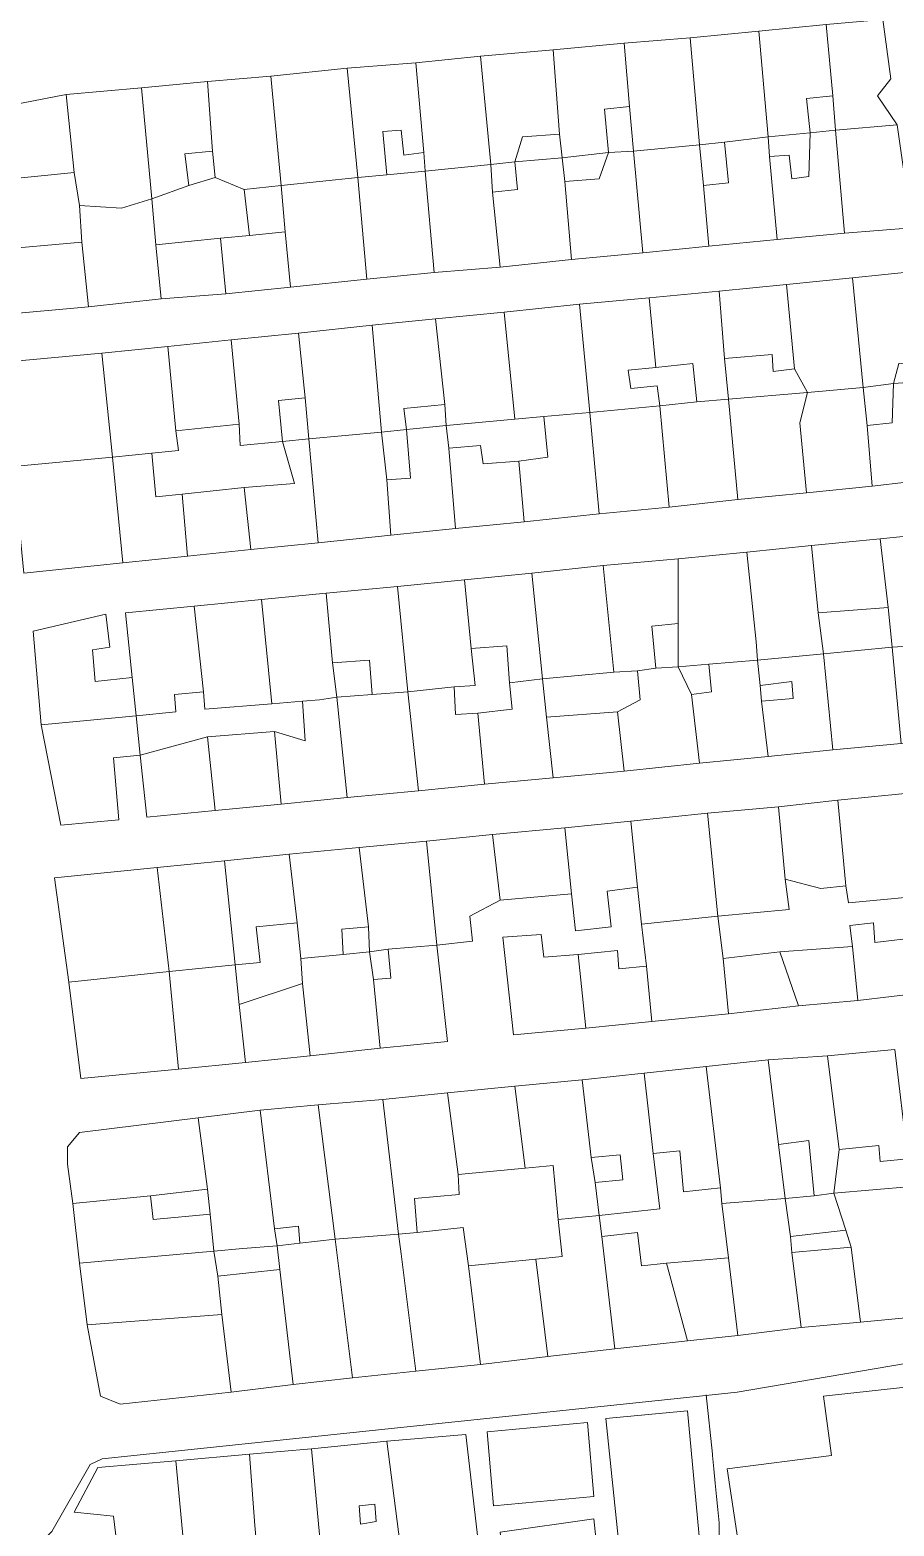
# Model space of a CAD drawing. Header units: inches. Extents: x 1138763 to 1140867, y 1050756 to 1053008.
# Drawn here: x 1140030.1 to 1140112, y 1051441.2 to 1051583 of the extents above; entities that cross this region are included whole.
import ezdxf

# ---------------------------------------------------------------- set-up
doc = ezdxf.new("R2010")
doc.units = ezdxf.units.IN
doc.header["$MEASUREMENT"] = 0
for name, color, linetype, lineweight in [('LimEdif_AM', 44, 'Continuous', 5), ('ViaPrin_AM', 1, 'Continuous', 15), ('ViaSec_AM', 1, 'Continuous', 18)]:
    doc.layers.add(name, color=color, linetype=linetype, lineweight=lineweight)

msp = doc.modelspace()

# ---------------------------------------------------------------- linework, layer by layer
at = {"layer": 'LimEdif_AM'}
for points in [[(1140106.19, 1051576.75), (1140105.56, 1051583.5), (1140110.94, 1051584), (1140111.69, 1051578.37), (1140110.44, 1051576.75), (1140112.31, 1051574), (1140106.44, 1051573.5), (1140106.19, 1051576.75)], [(1140086.44, 1051581.75), (1140092.69, 1051582.25), (1140093.56, 1051572.12), (1140087.31, 1051571.5), (1140086.94, 1051575.75), (1140086.44, 1051581.75)], [(1140092.69, 1051582.25), (1140099.19, 1051582.87), (1140100.06, 1051572.87), (1140095.94, 1051572.37), (1140093.56, 1051572.12), (1140092.69, 1051582.25)], [(1140099.19, 1051582.87), (1140105.56, 1051583.5), (1140106.19, 1051576.75), (1140103.69, 1051576.5), (1140104.06, 1051573.25), (1140100.06, 1051572.87), (1140099.19, 1051582.87)], [(1140072.81, 1051580.5), (1140079.69, 1051581.12), (1140080.31, 1051573.12), (1140076.81, 1051572.87), (1140076.06, 1051570.5), (1140073.81, 1051570.25), (1140072.81, 1051580.5)], [(1140079.69, 1051581.12), (1140086.44, 1051581.75), (1140086.94, 1051575.75), (1140084.56, 1051575.5), (1140084.94, 1051571.37), (1140080.56, 1051570.87), (1140080.31, 1051573.12), (1140079.69, 1051581.12)], [(1140052.94, 1051578.62), (1140060.19, 1051579.37), (1140061.19, 1051569), (1140053.94, 1051568.25), (1140052.94, 1051578.62)], [(1140060.19, 1051579.37), (1140066.69, 1051579.87), (1140067.44, 1051571.37), (1140065.56, 1051571.12), (1140065.31, 1051573.5), (1140063.56, 1051573.37), (1140063.94, 1051569.25), (1140061.19, 1051569), (1140060.19, 1051579.37)], [(1140066.69, 1051579.87), (1140072.81, 1051580.5), (1140073.81, 1051570.25), (1140067.56, 1051569.62), (1140067.44, 1051571.37), (1140066.69, 1051579.87)], [(1140040.69, 1051577.5), (1140046.94, 1051578.12), (1140047.44, 1051571.5), (1140044.81, 1051571.25), (1140045.19, 1051568.25), (1140041.69, 1051567), (1140040.69, 1051577.5)], [(1140046.94, 1051578.12), (1140052.94, 1051578.62), (1140053.94, 1051568.25), (1140050.44, 1051567.87), (1140047.69, 1051569), (1140047.44, 1051571.5), (1140046.94, 1051578.12)], [(1140034.31, 1051569.5), (1140025.81, 1051568.62), (1140025.06, 1051575.25), (1140033.56, 1051576.87), (1140034.31, 1051569.5)], [(1140033.56, 1051576.87), (1140040.69, 1051577.5), (1140041.69, 1051567), (1140038.81, 1051566.12), (1140034.81, 1051566.37), (1140034.31, 1051569.5), (1140033.56, 1051576.87)], [(1140106.44, 1051573.5), (1140104.06, 1051573.25), (1140103.69, 1051576.5), (1140106.19, 1051576.75), (1140106.44, 1051573.5)], [(1140087.31, 1051571.5), (1140084.94, 1051571.37), (1140084.56, 1051575.5), (1140086.94, 1051575.75), (1140087.31, 1051571.5)], [(1140112.31, 1051574), (1140113.69, 1051564.25), (1140107.31, 1051563.75), (1140106.44, 1051573.5), (1140112.31, 1051574)], [(1140067.56, 1051569.62), (1140063.94, 1051569.25), (1140063.56, 1051573.37), (1140065.31, 1051573.5), (1140065.56, 1051571.12), (1140067.44, 1051571.37), (1140067.56, 1051569.62)], [(1140080.56, 1051570.87), (1140076.06, 1051570.5), (1140076.81, 1051572.87), (1140080.31, 1051573.12), (1140080.56, 1051570.87)], [(1140095.94, 1051572.37), (1140096.31, 1051568.5), (1140093.94, 1051568.25), (1140093.56, 1051572.12), (1140095.94, 1051572.37)], [(1140100.06, 1051572.87), (1140100.19, 1051571), (1140100.94, 1051563.12), (1140094.44, 1051562.5), (1140093.94, 1051568.25), (1140096.31, 1051568.5), (1140095.94, 1051572.37), (1140100.06, 1051572.87)], [(1140104.06, 1051573.25), (1140103.94, 1051569.12), (1140102.31, 1051568.87), (1140102.06, 1051571.12), (1140100.19, 1051571), (1140100.06, 1051572.87), (1140104.06, 1051573.25)], [(1140106.44, 1051573.5), (1140107.31, 1051563.75), (1140100.94, 1051563.12), (1140100.19, 1051571), (1140102.06, 1051571.12), (1140102.31, 1051568.87), (1140103.94, 1051569.12), (1140104.06, 1051573.25), (1140106.44, 1051573.5)], [(1140047.69, 1051569), (1140045.19, 1051568.25), (1140044.81, 1051571.25), (1140047.44, 1051571.5), (1140047.69, 1051569)], [(1140080.56, 1051570.87), (1140080.81, 1051568.62), (1140081.44, 1051561.25), (1140074.69, 1051560.5), (1140073.94, 1051567.62), (1140076.31, 1051567.87), (1140076.06, 1051570.5), (1140080.56, 1051570.87)], [(1140084.94, 1051571.37), (1140084.06, 1051568.87), (1140080.81, 1051568.62), (1140080.56, 1051570.87), (1140084.94, 1051571.37)], [(1140087.31, 1051571.5), (1140088.19, 1051561.87), (1140081.44, 1051561.25), (1140080.81, 1051568.62), (1140084.06, 1051568.87), (1140084.94, 1051571.37), (1140087.31, 1051571.5)], [(1140093.56, 1051572.12), (1140093.94, 1051568.25), (1140094.44, 1051562.5), (1140088.19, 1051561.87), (1140087.31, 1051571.5), (1140093.56, 1051572.12)], [(1140034.31, 1051569.5), (1140034.81, 1051566.37), (1140035.06, 1051562.87), (1140026.44, 1051562.12), (1140025.81, 1051568.62), (1140034.31, 1051569.5)], [(1140067.56, 1051569.62), (1140068.44, 1051560), (1140062.06, 1051559.37), (1140061.19, 1051569), (1140063.94, 1051569.25), (1140067.56, 1051569.62)], [(1140073.81, 1051570.25), (1140073.94, 1051567.62), (1140074.69, 1051560.5), (1140068.44, 1051560), (1140067.56, 1051569.62), (1140073.81, 1051570.25)], [(1140076.06, 1051570.5), (1140076.31, 1051567.87), (1140073.94, 1051567.62), (1140073.81, 1051570.25), (1140076.06, 1051570.5)], [(1140047.69, 1051569), (1140050.44, 1051567.87), (1140050.94, 1051563.5), (1140048.19, 1051563.25), (1140042.06, 1051562.62), (1140041.69, 1051567), (1140045.19, 1051568.25), (1140047.69, 1051569)], [(1140053.94, 1051568.25), (1140054.31, 1051563.87), (1140050.94, 1051563.5), (1140050.44, 1051567.87), (1140053.94, 1051568.25)], [(1140061.19, 1051569), (1140062.06, 1051559.37), (1140054.81, 1051558.62), (1140054.31, 1051563.87), (1140053.94, 1051568.25), (1140061.19, 1051569)], [(1140041.69, 1051567), (1140042.06, 1051562.62), (1140042.56, 1051557.5), (1140035.69, 1051556.75), (1140035.06, 1051562.87), (1140034.81, 1051566.37), (1140038.81, 1051566.12), (1140041.69, 1051567)], [(1140054.31, 1051563.87), (1140054.81, 1051558.62), (1140048.69, 1051558), (1140048.19, 1051563.25), (1140050.94, 1051563.5), (1140054.31, 1051563.87)], [(1140035.06, 1051562.87), (1140035.69, 1051556.75), (1140027.31, 1051556), (1140026.44, 1051562.12), (1140035.06, 1051562.87)], [(1140048.19, 1051563.25), (1140048.69, 1051558), (1140042.56, 1051557.5), (1140042.06, 1051562.62), (1140048.19, 1051563.25)], [(1140108.06, 1051559.5), (1140114.19, 1051560.12), (1140115.19, 1051551.5), (1140112.44, 1051551.37), (1140111.94, 1051549.5), (1140109.06, 1051549.12), (1140108.06, 1051559.5)], [(1140088.81, 1051557.62), (1140095.44, 1051558.25), (1140095.94, 1051551.87), (1140096.31, 1051548), (1140093.31, 1051547.75), (1140092.94, 1051551.37), (1140089.44, 1051551), (1140088.81, 1051557.62)], [(1140095.44, 1051558.25), (1140101.81, 1051558.87), (1140102.56, 1051550.87), (1140100.56, 1051550.62), (1140100.44, 1051552.25), (1140095.94, 1051551.87), (1140095.44, 1051558.25)], [(1140101.81, 1051558.87), (1140108.06, 1051559.5), (1140109.06, 1051549.12), (1140103.81, 1051548.62), (1140102.56, 1051550.87), (1140101.81, 1051558.87)], [(1140075.06, 1051556.25), (1140082.19, 1051557), (1140083.19, 1051546.75), (1140078.81, 1051546.37), (1140076.06, 1051546.12), (1140075.06, 1051556.25)], [(1140082.19, 1051557), (1140088.81, 1051557.62), (1140089.44, 1051551), (1140086.81, 1051550.75), (1140087.06, 1051549), (1140089.56, 1051549.25), (1140089.81, 1051547.37), (1140083.19, 1051546.75), (1140082.19, 1051557)], [(1140062.56, 1051555), (1140068.56, 1051555.62), (1140069.44, 1051547.5), (1140065.56, 1051547.12), (1140065.81, 1051545.12), (1140063.44, 1051544.87), (1140062.56, 1051555)], [(1140068.56, 1051555.62), (1140075.06, 1051556.25), (1140076.06, 1051546.12), (1140069.56, 1051545.5), (1140069.44, 1051547.5), (1140068.56, 1051555.62)], [(1140049.19, 1051553.62), (1140055.56, 1051554.25), (1140056.19, 1051548.12), (1140053.69, 1051547.87), (1140054.06, 1051544), (1140050.06, 1051543.62), (1140049.94, 1051545.62), (1140049.19, 1051553.62)], [(1140055.56, 1051554.25), (1140062.56, 1051555), (1140063.44, 1051544.87), (1140056.56, 1051544.25), (1140056.19, 1051548.12), (1140055.56, 1051554.25)], [(1140036.94, 1051552.37), (1140043.19, 1051553), (1140043.94, 1051545), (1140044.19, 1051543.12), (1140041.69, 1051542.87), (1140037.94, 1051542.5), (1140036.94, 1051552.37)], [(1140043.19, 1051553), (1140049.19, 1051553.62), (1140049.94, 1051545.62), (1140043.94, 1051545), (1140043.19, 1051553)], [(1140037.94, 1051542.5), (1140028.56, 1051541.62), (1140027.69, 1051551.5), (1140036.94, 1051552.37), (1140037.94, 1051542.5)], [(1140093.31, 1051547.75), (1140089.81, 1051547.37), (1140089.56, 1051549.25), (1140087.06, 1051549), (1140086.81, 1051550.75), (1140089.44, 1051551), (1140092.94, 1051551.37), (1140093.31, 1051547.75)], [(1140102.56, 1051550.87), (1140103.81, 1051548.62), (1140096.31, 1051548), (1140095.94, 1051551.87), (1140100.44, 1051552.25), (1140100.56, 1051550.62), (1140102.56, 1051550.87)], [(1140111.94, 1051549.5), (1140115.44, 1051549.75), (1140116.44, 1051540.5), (1140109.94, 1051539.75), (1140109.44, 1051545.5), (1140111.81, 1051545.75), (1140111.94, 1051549.5)], [(1140103.81, 1051548.62), (1140103.06, 1051545.75), (1140103.69, 1051539.12), (1140097.19, 1051538.5), (1140096.31, 1051548), (1140103.81, 1051548.62)], [(1140109.06, 1051549.12), (1140109.44, 1051545.5), (1140109.94, 1051539.75), (1140103.69, 1051539.12), (1140103.06, 1051545.75), (1140103.81, 1051548.62), (1140109.06, 1051549.12)], [(1140111.94, 1051549.5), (1140111.81, 1051545.75), (1140109.44, 1051545.5), (1140109.06, 1051549.12), (1140111.94, 1051549.5)], [(1140056.56, 1051544.25), (1140054.06, 1051544), (1140053.69, 1051547.87), (1140056.19, 1051548.12), (1140056.56, 1051544.25)], [(1140069.56, 1051545.5), (1140065.81, 1051545.12), (1140065.56, 1051547.12), (1140069.44, 1051547.5), (1140069.56, 1051545.5)], [(1140083.19, 1051546.75), (1140084.06, 1051537.12), (1140076.94, 1051536.37), (1140076.44, 1051542.12), (1140079.19, 1051542.5), (1140078.81, 1051546.37), (1140083.19, 1051546.75)], [(1140089.81, 1051547.37), (1140090.69, 1051537.75), (1140084.06, 1051537.12), (1140083.19, 1051546.75), (1140089.81, 1051547.37)], [(1140096.31, 1051548), (1140097.19, 1051538.5), (1140090.69, 1051537.75), (1140089.81, 1051547.37), (1140093.31, 1051547.75), (1140096.31, 1051548)], [(1140049.94, 1051545.62), (1140050.06, 1051543.62), (1140054.06, 1051544), (1140055.19, 1051540), (1140050.44, 1051539.62), (1140044.56, 1051539), (1140042.06, 1051538.75), (1140041.69, 1051542.87), (1140044.19, 1051543.12), (1140043.94, 1051545), (1140049.94, 1051545.62)], [(1140069.56, 1051545.5), (1140069.81, 1051543.37), (1140070.44, 1051535.75), (1140064.31, 1051535.12), (1140063.94, 1051540.37), (1140066.19, 1051540.5), (1140065.81, 1051545.12), (1140069.56, 1051545.5)], [(1140078.81, 1051546.37), (1140079.19, 1051542.5), (1140076.44, 1051542.12), (1140073.06, 1051541.87), (1140072.81, 1051543.62), (1140069.81, 1051543.37), (1140069.56, 1051545.5), (1140076.06, 1051546.12), (1140078.81, 1051546.37)], [(1140056.56, 1051544.25), (1140057.44, 1051534.37), (1140051.06, 1051533.75), (1140050.44, 1051539.62), (1140055.19, 1051540), (1140054.06, 1051544), (1140056.56, 1051544.25)], [(1140063.44, 1051544.87), (1140063.94, 1051540.37), (1140064.31, 1051535.12), (1140057.44, 1051534.37), (1140056.56, 1051544.25), (1140063.44, 1051544.87)], [(1140065.81, 1051545.12), (1140066.19, 1051540.5), (1140063.94, 1051540.37), (1140063.44, 1051544.87), (1140065.81, 1051545.12)], [(1140037.94, 1051542.5), (1140038.94, 1051532.5), (1140029.56, 1051531.5), (1140028.56, 1051541.62), (1140037.94, 1051542.5)], [(1140041.69, 1051542.87), (1140042.06, 1051538.75), (1140044.56, 1051539), (1140045.06, 1051533.12), (1140038.94, 1051532.5), (1140037.94, 1051542.5), (1140041.69, 1051542.87)], [(1140076.44, 1051542.12), (1140076.94, 1051536.37), (1140070.44, 1051535.75), (1140069.81, 1051543.37), (1140072.81, 1051543.62), (1140073.06, 1051541.87), (1140076.44, 1051542.12)], [(1140050.44, 1051539.62), (1140051.06, 1051533.75), (1140045.06, 1051533.12), (1140044.56, 1051539), (1140050.44, 1051539.62)], [(1140110.69, 1051534.75), (1140117.81, 1051535.5), (1140118.56, 1051529.25), (1140118.94, 1051525.12), (1140113.81, 1051524.62), (1140111.81, 1051524.5), (1140111.44, 1051528.25), (1140110.69, 1051534.75)], [(1140098.06, 1051533.5), (1140104.19, 1051534.12), (1140104.81, 1051527.75), (1140105.31, 1051523.87), (1140099.06, 1051523.25), (1140098.94, 1051525), (1140098.06, 1051533.5)], [(1140104.19, 1051534.12), (1140110.69, 1051534.75), (1140111.44, 1051528.25), (1140104.81, 1051527.75), (1140104.19, 1051534.12)], [(1140084.44, 1051532.25), (1140091.56, 1051532.87), (1140091.56, 1051526.75), (1140089.06, 1051526.5), (1140089.44, 1051522.5), (1140087.69, 1051522.25), (1140085.44, 1051522.12), (1140084.44, 1051532.25)], [(1140091.56, 1051532.87), (1140098.06, 1051533.5), (1140098.94, 1051525), (1140099.06, 1051523.25), (1140094.44, 1051522.87), (1140091.56, 1051522.62), (1140091.56, 1051526.75), (1140091.56, 1051532.87)], [(1140071.31, 1051530.87), (1140077.69, 1051531.5), (1140078.69, 1051521.5), (1140075.56, 1051521.12), (1140075.31, 1051524.62), (1140071.94, 1051524.37), (1140071.31, 1051530.87)], [(1140077.69, 1051531.5), (1140084.44, 1051532.25), (1140085.44, 1051522.12), (1140078.69, 1051521.5), (1140077.69, 1051531.5)], [(1140058.19, 1051529.62), (1140064.94, 1051530.25), (1140065.94, 1051520.25), (1140062.56, 1051520), (1140062.31, 1051523.25), (1140058.81, 1051523), (1140058.19, 1051529.62)], [(1140064.94, 1051530.25), (1140071.31, 1051530.87), (1140071.94, 1051524.37), (1140072.31, 1051520.87), (1140070.31, 1051520.75), (1140065.94, 1051520.25), (1140064.94, 1051530.25)], [(1140039.81, 1051521.62), (1140039.19, 1051527.75), (1140045.69, 1051528.37), (1140046.56, 1051520.25), (1140043.81, 1051520), (1140043.94, 1051518.37), (1140040.19, 1051518), (1140039.81, 1051521.62)], [(1140045.69, 1051528.37), (1140052.06, 1051529), (1140053.06, 1051519.12), (1140046.69, 1051518.62), (1140046.56, 1051520.25), (1140045.69, 1051528.37)], [(1140052.06, 1051529), (1140058.19, 1051529.62), (1140058.81, 1051523), (1140059.19, 1051519.75), (1140057.56, 1051519.5), (1140055.94, 1051519.37), (1140053.06, 1051519.12), (1140052.06, 1051529)], [(1140040.19, 1051518), (1140031.19, 1051517.12), (1140030.44, 1051526), (1140037.31, 1051527.62), (1140037.69, 1051524.5), (1140036.06, 1051524.25), (1140036.31, 1051521.25), (1140039.81, 1051521.62), (1140040.19, 1051518)], [(1140111.44, 1051528.25), (1140111.81, 1051524.5), (1140105.31, 1051523.87), (1140104.81, 1051527.75), (1140111.44, 1051528.25)], [(1140091.56, 1051522.62), (1140089.44, 1051522.5), (1140089.06, 1051526.5), (1140091.56, 1051526.75), (1140091.56, 1051522.62)], [(1140075.56, 1051521.12), (1140075.81, 1051518.62), (1140072.56, 1051518.25), (1140070.44, 1051518.12), (1140070.31, 1051520.75), (1140072.31, 1051520.87), (1140071.94, 1051524.37), (1140075.31, 1051524.62), (1140075.56, 1051521.12)], [(1140111.81, 1051524.5), (1140112.69, 1051515.37), (1140106.19, 1051514.75), (1140105.31, 1051523.87), (1140111.81, 1051524.5)], [(1140118.94, 1051525.12), (1140119.81, 1051516.12), (1140112.69, 1051515.37), (1140111.81, 1051524.5), (1140113.81, 1051524.62), (1140118.94, 1051525.12)], [(1140062.56, 1051520), (1140059.19, 1051519.75), (1140058.81, 1051523), (1140062.31, 1051523.25), (1140062.56, 1051520)], [(1140094.44, 1051522.87), (1140094.69, 1051520.25), (1140092.81, 1051520), (1140091.56, 1051522.62), (1140094.44, 1051522.87)], [(1140099.06, 1051523.25), (1140099.31, 1051520.87), (1140099.44, 1051519.37), (1140100.06, 1051514.12), (1140093.56, 1051513.5), (1140092.81, 1051520), (1140094.69, 1051520.25), (1140094.44, 1051522.87), (1140099.06, 1051523.25)], [(1140105.31, 1051523.87), (1140106.19, 1051514.75), (1140100.06, 1051514.12), (1140099.44, 1051519.37), (1140102.44, 1051519.62), (1140102.31, 1051521.25), (1140099.31, 1051520.87), (1140099.06, 1051523.25), (1140105.31, 1051523.87)], [(1140078.69, 1051521.5), (1140079.06, 1051517.87), (1140079.69, 1051512.12), (1140073.19, 1051511.5), (1140072.56, 1051518.25), (1140075.81, 1051518.62), (1140075.56, 1051521.12), (1140078.69, 1051521.5)], [(1140087.69, 1051522.25), (1140087.94, 1051519.5), (1140085.81, 1051518.37), (1140079.06, 1051517.87), (1140078.69, 1051521.5), (1140085.44, 1051522.12), (1140087.69, 1051522.25)], [(1140091.56, 1051522.62), (1140092.81, 1051520), (1140093.56, 1051513.5), (1140086.44, 1051512.75), (1140085.81, 1051518.37), (1140087.94, 1051519.5), (1140087.69, 1051522.25), (1140089.44, 1051522.5), (1140091.56, 1051522.62)], [(1140099.44, 1051519.37), (1140099.31, 1051520.87), (1140102.31, 1051521.25), (1140102.44, 1051519.62), (1140099.44, 1051519.37)], [(1140055.94, 1051519.37), (1140056.19, 1051515.62), (1140053.31, 1051516.5), (1140046.94, 1051516), (1140040.56, 1051514.25), (1140040.19, 1051518), (1140043.94, 1051518.37), (1140043.81, 1051520), (1140046.56, 1051520.25), (1140046.69, 1051518.62), (1140053.06, 1051519.12), (1140055.94, 1051519.37)], [(1140065.94, 1051520.25), (1140066.94, 1051510.87), (1140060.19, 1051510.25), (1140059.19, 1051519.75), (1140062.56, 1051520), (1140065.94, 1051520.25)], [(1140070.31, 1051520.75), (1140070.44, 1051518.12), (1140072.56, 1051518.25), (1140073.19, 1051511.5), (1140066.94, 1051510.87), (1140065.94, 1051520.25), (1140070.31, 1051520.75)], [(1140059.19, 1051519.75), (1140060.19, 1051510.25), (1140053.94, 1051509.62), (1140053.31, 1051516.5), (1140056.19, 1051515.62), (1140055.94, 1051519.37), (1140057.56, 1051519.5), (1140059.19, 1051519.75)], [(1140040.19, 1051518), (1140040.56, 1051514.25), (1140038.06, 1051514), (1140038.56, 1051508.12), (1140033.06, 1051507.62), (1140031.19, 1051517.12), (1140040.19, 1051518)], [(1140085.81, 1051518.37), (1140086.44, 1051512.75), (1140079.69, 1051512.12), (1140079.06, 1051517.87), (1140085.81, 1051518.37)], [(1140046.94, 1051516), (1140047.69, 1051509), (1140041.19, 1051508.37), (1140040.56, 1051514.25), (1140046.94, 1051516)], [(1140053.31, 1051516.5), (1140053.94, 1051509.62), (1140047.69, 1051509), (1140046.94, 1051516), (1140053.31, 1051516.5)], [(1140101.06, 1051509.37), (1140106.69, 1051510), (1140107.44, 1051501.87), (1140105.06, 1051501.62), (1140101.69, 1051502.5), (1140101.06, 1051509.37)], [(1140106.69, 1051510), (1140113.06, 1051510.62), (1140114.06, 1051500.87), (1140107.69, 1051500.25), (1140107.44, 1051501.87), (1140106.69, 1051510)], [(1140087.06, 1051508), (1140094.31, 1051508.75), (1140095.31, 1051499), (1140088.06, 1051498.25), (1140087.69, 1051501.75), (1140087.06, 1051508)], [(1140094.31, 1051508.75), (1140101.06, 1051509.37), (1140101.69, 1051502.5), (1140102.06, 1051499.62), (1140095.31, 1051499), (1140094.31, 1051508.75)], [(1140073.94, 1051506.75), (1140080.81, 1051507.37), (1140081.44, 1051501.12), (1140074.69, 1051500.5), (1140073.94, 1051506.75)], [(1140080.81, 1051507.37), (1140087.06, 1051508), (1140087.69, 1051501.75), (1140084.81, 1051501.37), (1140085.19, 1051498), (1140081.81, 1051497.62), (1140081.44, 1051501.12), (1140080.81, 1051507.37)], [(1140061.31, 1051505.5), (1140067.69, 1051506.12), (1140068.69, 1051496.25), (1140064.06, 1051495.87), (1140062.31, 1051495.62), (1140062.19, 1051498), (1140061.31, 1051505.5)], [(1140067.69, 1051506.12), (1140073.94, 1051506.75), (1140074.69, 1051500.5), (1140071.81, 1051499), (1140072.06, 1051496.62), (1140068.69, 1051496.25), (1140067.69, 1051506.12)], [(1140042.19, 1051503.62), (1140048.56, 1051504.25), (1140049.56, 1051494.37), (1140043.31, 1051493.75), (1140042.19, 1051503.62)], [(1140048.56, 1051504.25), (1140054.69, 1051504.87), (1140055.44, 1051498.37), (1140051.56, 1051498), (1140051.94, 1051494.62), (1140049.56, 1051494.37), (1140048.56, 1051504.25)], [(1140054.69, 1051504.87), (1140061.31, 1051505.5), (1140062.19, 1051498), (1140059.69, 1051497.75), (1140059.81, 1051495.37), (1140055.81, 1051495), (1140055.44, 1051498.37), (1140054.69, 1051504.87)], [(1140043.31, 1051493.75), (1140033.81, 1051492.75), (1140032.44, 1051502.62), (1140042.19, 1051503.62), (1140043.31, 1051493.75)], [(1140107.44, 1051501.87), (1140107.69, 1051500.25), (1140114.06, 1051500.87), (1140117.19, 1051501.12), (1140116.94, 1051502.87), (1140120.56, 1051503.25), (1140120.69, 1051501.5), (1140123.06, 1051501.75), (1140123.31, 1051499.12), (1140121.19, 1051497.62), (1140114.44, 1051497), (1140110.19, 1051496.5), (1140110.06, 1051498.37), (1140107.81, 1051498.12), (1140108.06, 1051496.12), (1140101.19, 1051495.62), (1140095.81, 1051495), (1140095.31, 1051499), (1140102.06, 1051499.62), (1140101.69, 1051502.5), (1140105.06, 1051501.62), (1140107.44, 1051501.87)], [(1140095.31, 1051499), (1140095.81, 1051495), (1140096.31, 1051489.75), (1140089.06, 1051489), (1140088.56, 1051494.25), (1140088.06, 1051498.25), (1140095.31, 1051499)], [(1140055.81, 1051495), (1140055.94, 1051492.62), (1140049.94, 1051490.62), (1140049.56, 1051494.37), (1140051.94, 1051494.62), (1140051.56, 1051498), (1140055.44, 1051498.37), (1140055.81, 1051495)], [(1140062.31, 1051495.62), (1140059.81, 1051495.37), (1140059.69, 1051497.75), (1140062.19, 1051498), (1140062.31, 1051495.62)], [(1140082.06, 1051495.37), (1140082.81, 1051488.37), (1140075.94, 1051487.75), (1140074.94, 1051497), (1140078.56, 1051497.25), (1140078.81, 1051495.12), (1140082.06, 1051495.37)], [(1140114.44, 1051497), (1140114.94, 1051491.75), (1140108.56, 1051491), (1140108.06, 1051496.12), (1140107.81, 1051498.12), (1140110.06, 1051498.37), (1140110.19, 1051496.5), (1140114.44, 1051497)], [(1140064.06, 1051495.87), (1140064.31, 1051493.12), (1140062.69, 1051493), (1140062.31, 1051495.62), (1140064.06, 1051495.87)], [(1140068.69, 1051496.25), (1140069.69, 1051487.12), (1140063.31, 1051486.5), (1140062.69, 1051493), (1140064.31, 1051493.12), (1140064.06, 1051495.87), (1140068.69, 1051496.25)], [(1140082.06, 1051495.37), (1140085.81, 1051495.75), (1140085.94, 1051494), (1140088.56, 1051494.25), (1140089.06, 1051489), (1140082.81, 1051488.37), (1140082.06, 1051495.37)], [(1140108.06, 1051496.12), (1140108.56, 1051491), (1140102.94, 1051490.5), (1140101.19, 1051495.62), (1140108.06, 1051496.12)], [(1140049.56, 1051494.37), (1140049.94, 1051490.62), (1140050.56, 1051485.12), (1140044.19, 1051484.5), (1140043.31, 1051493.75), (1140049.56, 1051494.37)], [(1140062.31, 1051495.62), (1140062.69, 1051493), (1140063.31, 1051486.5), (1140056.69, 1051485.75), (1140055.94, 1051492.62), (1140055.81, 1051495), (1140059.81, 1051495.37), (1140062.31, 1051495.62)], [(1140101.19, 1051495.62), (1140102.94, 1051490.5), (1140096.31, 1051489.75), (1140095.81, 1051495), (1140101.19, 1051495.62)], [(1140043.31, 1051493.75), (1140044.19, 1051484.5), (1140034.94, 1051483.62), (1140033.81, 1051492.75), (1140043.31, 1051493.75)], [(1140055.94, 1051492.62), (1140056.69, 1051485.75), (1140050.56, 1051485.12), (1140049.94, 1051490.62), (1140055.94, 1051492.62)], [(1140105.69, 1051485.75), (1140112.06, 1051486.37), (1140113.31, 1051476), (1140110.69, 1051475.75), (1140110.56, 1051477.25), (1140106.81, 1051476.87), (1140105.69, 1051485.75)], [(1140088.31, 1051484.12), (1140094.19, 1051484.75), (1140095.56, 1051473.25), (1140092.06, 1051472.87), (1140091.69, 1051476.75), (1140089.19, 1051476.5), (1140088.31, 1051484.12)], [(1140094.19, 1051484.75), (1140100.06, 1051485.37), (1140101.06, 1051477.37), (1140101.69, 1051472.25), (1140095.69, 1051471.75), (1140095.56, 1051473.25), (1140094.19, 1051484.75)], [(1140100.06, 1051485.37), (1140105.69, 1051485.75), (1140106.81, 1051476.87), (1140106.31, 1051472.75), (1140104.44, 1051472.5), (1140103.94, 1051477.75), (1140101.06, 1051477.37), (1140100.06, 1051485.37)], [(1140076.06, 1051482.87), (1140082.44, 1051483.5), (1140083.31, 1051476.12), (1140083.69, 1051473.75), (1140084.06, 1051470.62), (1140080.19, 1051470.25), (1140079.69, 1051475.37), (1140077.06, 1051475.12), (1140076.06, 1051482.87)], [(1140082.44, 1051483.5), (1140088.31, 1051484.12), (1140089.19, 1051476.5), (1140089.81, 1051471.25), (1140084.06, 1051470.62), (1140083.69, 1051473.75), (1140086.31, 1051474), (1140086.06, 1051476.37), (1140083.31, 1051476.12), (1140082.44, 1051483.5)], [(1140057.44, 1051481.12), (1140063.56, 1051481.62), (1140065.06, 1051468.87), (1140059.06, 1051468.37), (1140057.44, 1051481.12)], [(1140063.56, 1051481.62), (1140069.69, 1051482.25), (1140070.69, 1051474.5), (1140070.81, 1051472.62), (1140066.56, 1051472.25), (1140066.81, 1051469), (1140065.06, 1051468.87), (1140063.56, 1051481.62)], [(1140069.69, 1051482.25), (1140076.06, 1051482.87), (1140077.06, 1051475.12), (1140070.69, 1051474.5), (1140069.69, 1051482.25)], [(1140046.06, 1051479.87), (1140051.94, 1051480.62), (1140053.31, 1051469.37), (1140053.56, 1051467.75), (1140050.31, 1051467.5), (1140047.56, 1051467.25), (1140047.19, 1051470.75), (1140046.94, 1051473.12), (1140046.06, 1051479.87)], [(1140051.94, 1051480.62), (1140057.44, 1051481.12), (1140059.06, 1051468.37), (1140055.69, 1051468), (1140055.56, 1051469.62), (1140053.31, 1051469.37), (1140051.94, 1051480.62)], [(1140046.94, 1051473.12), (1140041.56, 1051472.5), (1140034.19, 1051471.75), (1140033.69, 1051475.5), (1140033.69, 1051477.12), (1140034.81, 1051478.5), (1140046.06, 1051479.87), (1140046.94, 1051473.12)], [(1140104.44, 1051472.5), (1140101.69, 1051472.25), (1140101.06, 1051477.37), (1140103.94, 1051477.75), (1140104.44, 1051472.5)], [(1140119.06, 1051477.5), (1140119.56, 1051474), (1140119.94, 1051470.25), (1140117.94, 1051470.12), (1140117.56, 1051473.75), (1140113.69, 1051473.37), (1140106.31, 1051472.75), (1140106.81, 1051476.87), (1140110.56, 1051477.25), (1140110.69, 1051475.75), (1140113.31, 1051476), (1140117.06, 1051477.37), (1140119.06, 1051477.5)], [(1140083.69, 1051473.75), (1140083.31, 1051476.12), (1140086.06, 1051476.37), (1140086.31, 1051474), (1140083.69, 1051473.75)], [(1140095.56, 1051473.25), (1140095.69, 1051471.75), (1140096.31, 1051466.62), (1140090.44, 1051466.12), (1140088.06, 1051465.87), (1140087.69, 1051469), (1140084.31, 1051468.62), (1140084.06, 1051470.62), (1140089.81, 1051471.25), (1140089.19, 1051476.5), (1140091.69, 1051476.75), (1140092.06, 1051472.87), (1140095.56, 1051473.25)], [(1140077.06, 1051475.12), (1140079.69, 1051475.37), (1140080.19, 1051470.25), (1140080.56, 1051466.75), (1140078.06, 1051466.5), (1140071.69, 1051465.87), (1140071.19, 1051469.5), (1140066.81, 1051469), (1140066.56, 1051472.25), (1140070.81, 1051472.62), (1140070.69, 1051474.5), (1140077.06, 1051475.12)], [(1140046.94, 1051473.12), (1140047.19, 1051470.75), (1140041.81, 1051470.25), (1140041.56, 1051472.5), (1140046.94, 1051473.12)], [(1140113.69, 1051473.37), (1140115.06, 1051461.12), (1140108.81, 1051460.5), (1140107.94, 1051467.62), (1140107.44, 1051469.25), (1140106.31, 1051472.75), (1140113.69, 1051473.37)], [(1140041.56, 1051472.5), (1140041.81, 1051470.25), (1140047.19, 1051470.75), (1140047.56, 1051467.25), (1140034.81, 1051466.12), (1140034.19, 1051471.75), (1140041.56, 1051472.5)], [(1140101.69, 1051472.25), (1140102.19, 1051468.62), (1140102.31, 1051467.12), (1140103.19, 1051460), (1140097.19, 1051459.25), (1140096.31, 1051466.62), (1140095.69, 1051471.75), (1140101.69, 1051472.25)], [(1140106.31, 1051472.75), (1140107.44, 1051469.25), (1140102.19, 1051468.62), (1140101.69, 1051472.25), (1140104.44, 1051472.5), (1140106.31, 1051472.75)], [(1140084.06, 1051470.62), (1140084.31, 1051468.62), (1140085.56, 1051458), (1140079.19, 1051457.25), (1140078.06, 1051466.5), (1140080.56, 1051466.75), (1140080.19, 1051470.25), (1140084.06, 1051470.62)], [(1140055.69, 1051468), (1140053.56, 1051467.75), (1140053.31, 1051469.37), (1140055.56, 1051469.62), (1140055.69, 1051468)], [(1140065.06, 1051468.87), (1140065.31, 1051467), (1140066.69, 1051455.87), (1140060.69, 1051455.25), (1140059.06, 1051468.37), (1140065.06, 1051468.87)], [(1140066.81, 1051469), (1140071.19, 1051469.5), (1140071.69, 1051465.87), (1140072.81, 1051456.5), (1140066.69, 1051455.87), (1140065.31, 1051467), (1140065.06, 1051468.87), (1140066.81, 1051469)], [(1140090.44, 1051466.12), (1140092.44, 1051458.75), (1140085.56, 1051458), (1140084.31, 1051468.62), (1140087.69, 1051469), (1140088.06, 1051465.87), (1140090.44, 1051466.12)], [(1140107.44, 1051469.25), (1140107.94, 1051467.62), (1140102.31, 1051467.12), (1140102.19, 1051468.62), (1140107.44, 1051469.25)], [(1140053.56, 1051467.75), (1140053.81, 1051465.5), (1140047.94, 1051464.87), (1140047.56, 1051467.25), (1140050.31, 1051467.5), (1140053.56, 1051467.75)], [(1140059.06, 1051468.37), (1140060.69, 1051455.25), (1140055.06, 1051454.62), (1140053.81, 1051465.5), (1140053.56, 1051467.75), (1140055.69, 1051468), (1140059.06, 1051468.37)], [(1140107.94, 1051467.62), (1140108.81, 1051460.5), (1140103.19, 1051460), (1140102.31, 1051467.12), (1140107.94, 1051467.62)], [(1140047.56, 1051467.25), (1140047.94, 1051464.87), (1140048.31, 1051461.25), (1140035.56, 1051460.25), (1140034.81, 1051466.12), (1140047.56, 1051467.25)], [(1140078.06, 1051466.5), (1140079.19, 1051457.25), (1140072.81, 1051456.5), (1140071.69, 1051465.87), (1140078.06, 1051466.5)], [(1140096.31, 1051466.62), (1140097.19, 1051459.25), (1140092.44, 1051458.75), (1140090.44, 1051466.12), (1140096.31, 1051466.62)], [(1140053.81, 1051465.5), (1140055.06, 1051454.62), (1140049.19, 1051453.87), (1140048.31, 1051461.25), (1140047.94, 1051464.87), (1140053.81, 1051465.5)], [(1140048.31, 1051461.25), (1140049.19, 1051453.87), (1140038.69, 1051452.75), (1140036.81, 1051453.5), (1140035.56, 1051460.25), (1140048.31, 1051461.25)], [(1140118.06, 1051446.25), (1140118.19, 1051444.75), (1140115.56, 1051444.12), (1140114.44, 1051442.87), (1140116.94, 1051441.12), (1140115.81, 1051438), (1140114.06, 1051433.12), (1140102.31, 1051432.12), (1140098.44, 1051431.75), (1140096.19, 1051446.62), (1140106.06, 1051447.87), (1140105.31, 1051453.5), (1140117.69, 1051454.87), (1140118.06, 1051446.25)], [(1140086.81, 1051431), (1140084.69, 1051451.37), (1140092.44, 1051452.12), (1140094.31, 1051431.75), (1140086.81, 1051431)], [(1140074.06, 1051443.12), (1140073.44, 1051450.12), (1140082.94, 1051451), (1140083.56, 1051444), (1140074.06, 1051443.12)], [(1140056.81, 1051448.5), (1140063.94, 1051449.25), (1140066.56, 1051428.87), (1140058.44, 1051429.62), (1140058.19, 1051433.62), (1140056.81, 1051448.5)], [(1140063.94, 1051449.25), (1140071.44, 1051449.87), (1140073.81, 1051429.37), (1140066.56, 1051428.87), (1140063.94, 1051449.25)], [(1140043.94, 1051447.37), (1140050.94, 1051448), (1140051.44, 1051441.25), (1140052.44, 1051430.25), (1140045.44, 1051430.87), (1140044.94, 1051437.25), (1140044.69, 1051439.62), (1140043.94, 1051447.37)], [(1140050.94, 1051448), (1140056.81, 1051448.5), (1140058.19, 1051433.62), (1140058.44, 1051429.62), (1140052.44, 1051430.25), (1140051.44, 1051441.25), (1140050.94, 1051448)], [(1140044.94, 1051437.25), (1140038.69, 1051436.87), (1140038.06, 1051442.12), (1140034.31, 1051442.5), (1140036.56, 1051446.75), (1140043.94, 1051447.37), (1140044.69, 1051439.62), (1140044.94, 1051437.25)], [(1140061.44, 1051441.37), (1140062.94, 1051441.62), (1140062.81, 1051443.25), (1140061.31, 1051443.12), (1140061.44, 1051441.37)], [(1140061.44, 1051441.37), (1140061.31, 1051443.12), (1140062.81, 1051443.25), (1140062.94, 1051441.62), (1140061.44, 1051441.37)], [(1140075.81, 1051430.25), (1140074.69, 1051440.62), (1140083.56, 1051441.87), (1140084.69, 1051431.12), (1140075.81, 1051430.25)]]:
    msp.add_lwpolyline(points, dxfattribs=at)
at = {"layer": 'ViaPrin_AM'}
msp.add_lwpolyline([(1140032.53, 1051367.59), (1140024.96, 1051369.24), (1140012.67, 1051372.52), (1140011.56, 1051373.86), (1140020.39, 1051429.59), (1140020.76, 1051430.69), (1140021.43, 1051432.67), (1140025.62, 1051438.6), (1140026.61, 1051439), (1140031.43, 1051439.91), (1140032.19, 1051440.67), (1140035.83, 1051447.01), (1140036.98, 1051447.57), (1140094.17, 1051453.57), (1140097.14, 1051453.88), (1140120.33, 1051457.83)], dxfattribs=at)
at = {"layer": 'ViaSec_AM'}
msp.add_lwpolyline([(1140095.44, 1051440.25), (1140095.44, 1051441.5), (1140095.31, 1051442.75), (1140095.19, 1051444), (1140095.06, 1051445.25), (1140094.94, 1051446.62), (1140094.81, 1051447.87), (1140094.81, 1051448), (1140094.19, 1051453.62)], dxfattribs=at)

doc.saveas('drawing.dxf')
